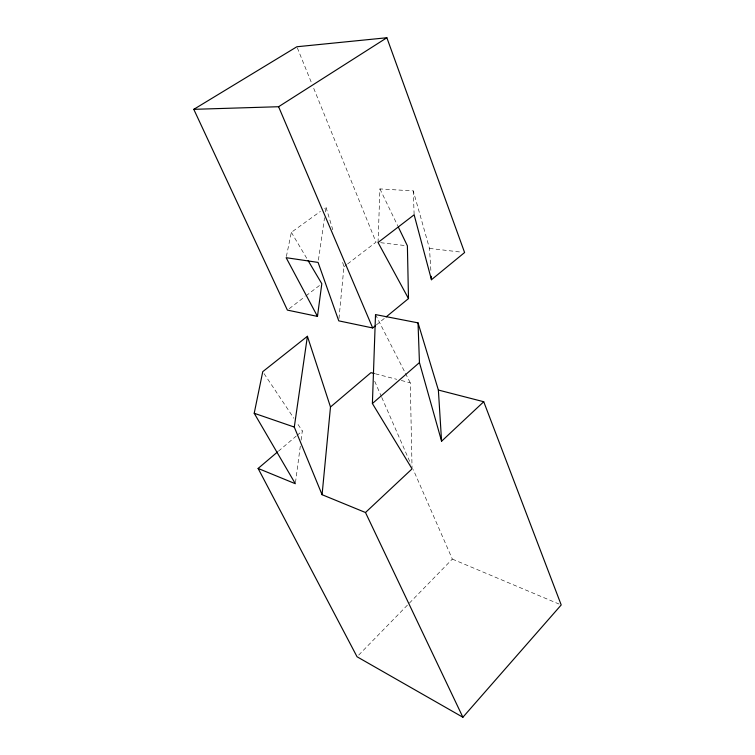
<?xml version="1.0" encoding="UTF-8"?>
<svg xmlns="http://www.w3.org/2000/svg" width="755" height="755" viewBox="0 0 755 755"><rect width="100%" height="100%" fill="white"/><g stroke="black" fill="none" stroke-linecap="round" stroke-linejoin="round"><path stroke-width="0.57" stroke-dasharray="3.77 2.83" d="M378.047 242.497L379.925 188.91L413.278 190.911L429.491 248.414L430.869 270.45M338.976 318.553L343.95 266.741L341.921 260.022M295.479 482.568L300.339 445.837M301.103 440.099L302.321 430.916L296.479 422.168M318.412 260.126L324.546 217.685M325.377 211.947L326.037 207.361L324.159 208.71M286.371 256.54L291.345 232.342L320.413 211.409M358.691 655.085L452.339 559.096L413.287 469.648M278.444 451.179L296.13 436.163M297.017 435.418L302.321 430.916M376.264 325.018L384.323 318.412M289.25 308.672L305.058 296.545M305.992 295.837L319.95 285.145M343.95 266.741L346.705 264.637M347.621 263.939L376.037 242.157L313.24 87.146M380.68 242.704L406.228 245.696M429.491 248.414L461.088 252.113M375.433 373.81L396.781 379.321M401.273 380.473L410.267 382.794L412.041 467.694M452.339 559.096L559.049 604.047M264.042 373.612L293.884 418.289M291.345 232.342L307.474 259.541M375.518 314.59L404.916 372.3M405.454 373.348L410.267 382.794M379.925 188.91L397.725 225.802M374.707 381.275L381.294 396.366M381.766 397.441L410.937 464.259M297.328 47.848L311.475 82.776M326.037 207.361L332.795 229.765M413.278 190.911L414.136 214.797"/><path stroke-width="1.13" d="M258.116 468.44L295.328 483.719L254.209 413.268L262.749 371.668L307.408 336.277L294.29 427.075L322.074 494.695L365.486 512.513L412.07 468.874L372.394 403.519L375.518 314.59L418.025 322.857L438.372 390.042L441.581 441.222L483.738 401.736L561.21 604.953L462.891 717.25L357.049 656.765L258.116 468.44L277.566 451.934M322.074 494.695L330.492 406.992L307.408 336.277M386.116 316.94L408.493 298.574L378.047 242.497L414.136 214.797L431.454 279.727L464.599 252.529L386.862 37.75L296.885 46.753L193.79 109.333L287.381 310.097L317.477 316.402L321.809 283.72L308.068 260.55M372.394 403.519L419.45 362.579L418.025 322.857M330.492 406.992L370.941 372.659L374.31 373.527M317.477 316.402L286.136 257.691L318.082 262.419L338.759 320.856L372.687 327.963L375.377 325.754M193.79 109.333L278.595 106.719L386.862 37.75M438.372 390.042L483.738 401.736M254.209 413.268L294.29 427.075M398.234 226.859L407.389 245.828L408.493 298.574M365.486 512.513L462.891 717.25M278.595 106.719L372.687 327.963M419.45 362.579L441.581 441.222M431.237 276.255L431.454 279.727"/></g></svg>
